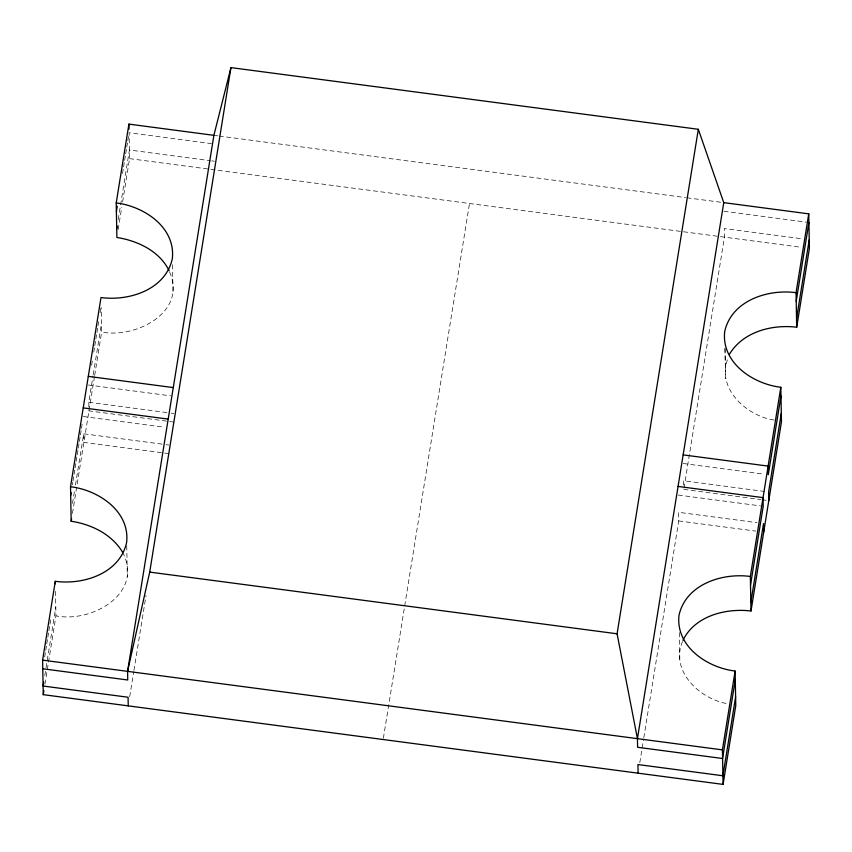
<?xml version="1.0" encoding="UTF-8"?>
<svg xmlns="http://www.w3.org/2000/svg" width="852" height="852" viewBox="0 0 852 852"><rect width="100%" height="100%" fill="white"/><g stroke="black" fill="none" stroke-linecap="round" stroke-linejoin="round"><path stroke-width="0.64" stroke-dasharray="4.26 3.19" d="M44.666 656.945L45.518 651.695M45.731 650.374L46.572 645.124M46.785 643.814L47.627 638.553M47.84 637.243L48.692 631.982M48.905 630.672L49.746 625.421M49.959 624.101L50.8 618.85M72.388 484.841L72.803 482.211M73.016 480.901L73.868 475.64M74.081 474.33L74.923 469.079M75.136 467.759L75.977 462.508M76.19 461.198L77.042 455.937M77.255 454.627L78.096 449.366M78.309 448.056L79.151 442.795M79.364 441.485L80.216 436.235M80.429 434.914L81.27 429.664M81.483 428.343L82.324 423.093M91.633 365.284L92.485 360.034M93.752 352.153L94.604 346.892M94.806 345.582L95.658 340.321M95.871 339.011L96.713 333.76M96.926 332.44L97.778 327.189M97.98 325.869L98.832 320.618M100.099 312.737L100.951 307.476M122.528 173.478L123.37 168.217M123.583 166.907L124.435 161.646M124.648 160.336L125.489 155.085M125.702 153.765L126.543 148.514M126.756 147.194L127.608 141.943M127.821 140.633L128.663 135.372M44.794 675.519L45.848 668.948M46.061 667.638L55.795 607.199M72.505 503.415L74.625 490.273M75.466 485.022L83.72 433.785L164.777 444.488M173.936 422.102L88.959 410.888L88.8 402.25L93.028 375.977M93.241 374.667L101.494 323.43M118.204 219.635L129.419 150.005L210.476 160.708M44.954 684.156L55.955 615.836L55.455 589.946M72.463 513.362L94.465 376.722M94.678 375.412L101.654 332.056L101.186 307.497M118.162 229.582L121.751 207.249M122.603 201.988L129.579 158.642L129.089 132.742L211.445 143.615M129.717 696.68L133.743 671.717M133.956 670.407L146.011 595.516M383.379 738.215L469.495 203.511M639.799 762.668L643.601 739.025M643.814 737.704L678.724 520.934L678.554 512.308L757.002 522.659M684.018 488.089L724.424 237.154L724.253 228.528L802.701 238.88M169.633 272.076C187.408 312.482 135.479 338.734 101.654 332.056M122.571 552.171C144.329 593.503 91.611 623.163 55.955 615.836M773.978 420.047C746.15 415.925 715.414 387.49 728.258 357.712M682.558 641.492C669.715 671.269 700.451 699.694 728.279 703.827M215.215 135.511L217.846 135.851M219.166 136.032L685.551 197.589M686.872 197.77L722.443 202.467M723.923 211.264L806.29 222.138M211.775 160.879L214.395 161.22M129.579 158.642L719.163 236.462M720.483 236.632L801.551 247.336M88.47 384.998L170.826 395.86M683.304 463.509L764.361 474.213M88.8 402.25L169.846 412.954M171.156 413.124L173.776 413.476M764.691 491.476L683.634 480.773L683.73 485.704M683.805 489.399L760.932 499.581M762.242 499.762L766.161 500.273M83.389 416.522L164.447 427.225M678.224 495.044L760.591 505.918M166.076 444.659L168.696 445M168.856 453.637L83.879 442.412L83.72 433.785M678.724 520.934L755.862 531.115M725.02 348.819L725.361 366.083M724.967 348.074L725.553 378.607M679.332 632.599L679.853 662.387M172.498 264.716L173.009 293.173M126.746 545.834L127.31 576.953"/><path stroke-width="1.28" d="M723.763 202.638L808.74 213.852L796.045 292.683C767.769 288.86 731.506 300.596 724.69 331.566C721.25 362.845 753.04 383.954 780.815 387.277L750.346 576.463C722.07 572.64 685.807 584.365 678.991 615.346C675.551 646.625 707.341 667.734 735.116 671.046L735.777 705.573L723.082 784.394L43.26 694.657L42.6 660.14L55.295 581.309C83.571 585.132 119.834 573.407 126.639 542.426C130.09 511.147 98.299 490.038 70.524 486.726L100.994 297.54C129.27 301.352 165.533 289.627 172.338 258.657C175.789 227.367 143.999 206.269 116.223 202.946L128.918 124.115L213.895 135.33L230.945 67.606L698.321 129.291L723.763 202.638L637.445 738.663L637.605 747.289L722.581 758.504L735.276 679.683M70.695 495.353L71.121 492.722M116.394 211.573L117.235 206.322M43.729 682.09L43.101 686.03L128.077 697.245L128.237 705.882M116.724 228.837L117.15 226.206M43.26 694.657L43.899 690.716M122.571 552.171C111.623 534.183 91.484 524.342 71.185 521.243L71.611 518.612M42.77 668.767L127.747 679.992L127.576 671.355L213.895 135.33M127.576 671.355L149.707 572.097L230.945 67.606M637.445 738.663L617.082 633.792L698.321 129.291M723.082 784.394L722.421 749.877L735.116 671.046M750.505 585.09L763.2 506.258L763.041 497.632L678.064 486.417M780.975 395.903L768.28 474.734L768.121 466.097L683.144 454.883M796.205 301.31L808.899 222.478M735.606 696.947L722.911 775.767L637.935 764.553L638.105 773.179M750.846 602.353L763.53 523.522L763.701 532.149M781.305 413.167L768.611 491.987L768.781 500.625M796.545 318.573L809.23 239.742M682.974 640.299C694.923 615.772 725.723 608.03 751.006 610.98L781.476 421.793L780.815 387.277M729.504 354.134C743.221 331.62 771.869 324.292 796.705 327.2L809.4 248.379L808.74 213.852M88.299 376.36L173.275 387.585M83.219 407.895L168.195 419.109M149.707 572.097L617.082 633.792M42.6 660.14L722.421 749.877M169.175 270.851C159.633 251.095 137.715 240.765 116.884 237.463L116.223 202.946M796.045 292.683L796.705 327.2M750.346 576.463L751.006 610.98M128.918 124.115L129.014 129.046M70.524 486.726L71.185 521.243M55.295 581.309L55.337 583.78"/></g></svg>
